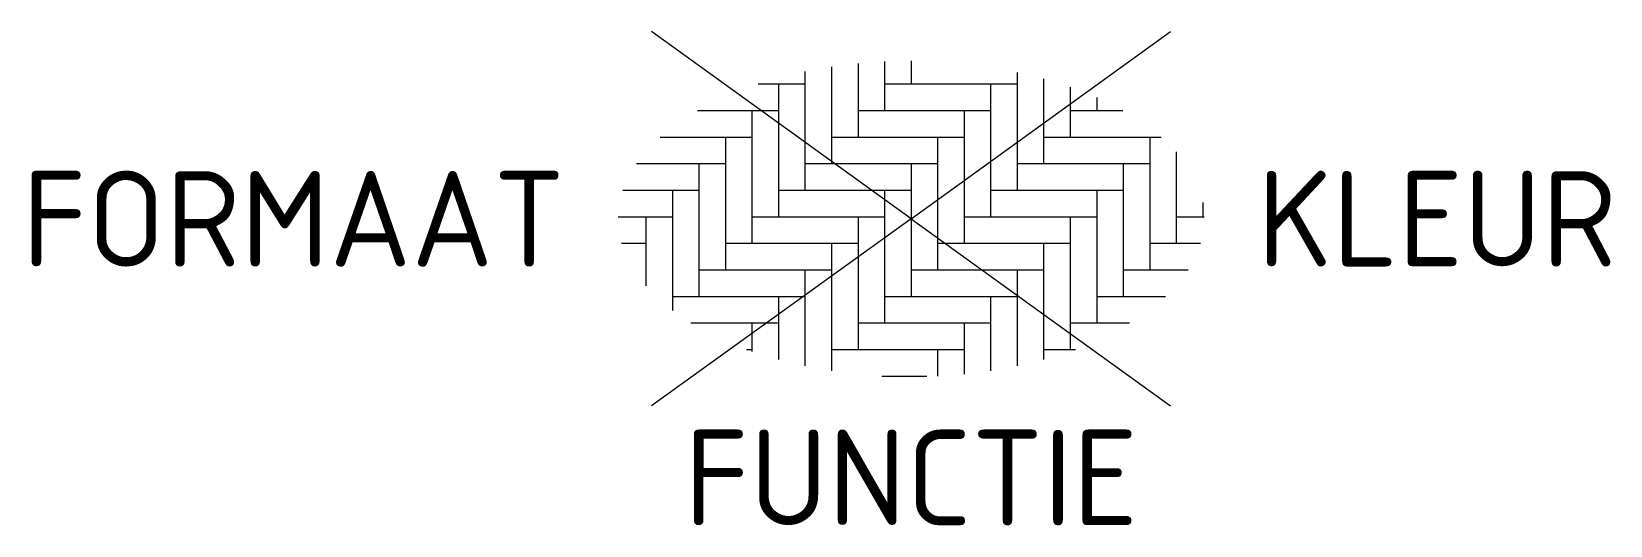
# Model space of a CAD drawing. Header units: metres. Extents: x -16.6 to 13.2, y -5.8 to 3.5.
import ezdxf
from ezdxf.enums import TextEntityAlignment as Align

# ---------------------------------------------------------------- set-up
doc = ezdxf.new("R2010")
doc.units = ezdxf.units.M
doc.styles.add('NLCS-ISO', font='NLCS-ISO.ttf')

msp = doc.modelspace()

# ---------------------------------------------------------------- linework, layer by layer
for p, q in [((0, 0), (-4.895, 3.524)), ((0, 0), (4.895, 3.524)), ((-2, 2.773), (-2, 0.538)), ((-1.5, 2.863), (-1.5, 1.038)), ((-1, 2.926), (-1, 1.538)), ((-0.5, 2.963), (-0.5, 2.038)), ((0, 2.975), (0, 2.538)), ((2, 2.757), (2, 0.538)), ((-2.881, 2.538), (-2, 2.538)), ((-2.5, 2.538), (-2.5, 0.038)), ((-0.5, 2.538), (2, 2.538)), ((1.5, 2.538), (1.5, 0.038)), ((2.5, 2.636), (2.5, 1.038)), ((3, 2.48), (3, 1.538)), ((3.5, 2.284), (3.5, 2.038)), ((-4.024, 2.038), (-2.5, 2.038)), ((-3, 2.038), (-3, -0.462)), ((-1, 2.038), (1.5, 2.038)), ((1, 2.038), (1, -0.462)), ((3, 2.038), (3.995, 2.038)), ((-4.729, 1.538), (-3, 1.538)), ((-3.5, 1.538), (-3.5, -0.962)), ((-1.5, 1.538), (1, 1.538)), ((0.5, 1.538), (0.5, -0.962)), ((2.5, 1.538), (4.717, 1.538)), ((4.5, 1.538), (4.5, -0.962)), ((5, 1.259), (5, -0.462)), ((-5.177, 1.038), (-3.5, 1.038)), ((-4, 1.038), (-4, -1.462)), ((-2, 1.038), (0.5, 1.038)), ((0, 1.038), (0, -1.462)), ((2, 1.038), (4.5, 1.038)), ((4, 1.038), (4, -1.462)), ((-5.434, 0.538), (-4, 0.538)), ((-4.5, 0.538), (-4.5, -1.726)), ((-2.5, 0.538), (0, 0.538)), ((-0.5, 0.538), (-0.5, -1.962)), ((1.5, 0.538), (4, 0.538)), ((3.5, 0.538), (3.5, -1.962)), ((5.5, 0.307), (5.5, 0.038)), ((-5.525, 0.038), (-4.5, 0.038)), ((-5, 0.038), (-5, -1.266)), ((0, 0), (-4.895, -3.524)), ((-3, 0.038), (-0.5, 0.038)), ((-1, 0.038), (-1, -2.462)), ((0, 0), (4.895, -3.524)), ((1, 0.038), (3.5, 0.038)), ((3, 0.038), (3, -2.462)), ((5, 0.038), (5.529, 0.038)), ((-5.458, -0.462), (-5, -0.462)), ((-3.5, -0.462), (-1, -0.462)), ((-1.5, -0.462), (-1.5, -2.863)), ((0.5, -0.462), (3, -0.462)), ((2.5, -0.462), (2.5, -2.653)), ((4.5, -0.462), (5.46, -0.462)), ((-4, -0.962), (-1.5, -0.962)), ((-2, -0.962), (-2, -2.773)), ((0, -0.962), (2.5, -0.962)), ((2, -0.962), (2, -2.773)), ((4, -0.962), (5.224, -0.962)), ((-4.5, -1.462), (-2, -1.462)), ((-2.5, -1.462), (-2.5, -2.653)), ((-0.5, -1.462), (2, -1.462)), ((1.5, -1.462), (1.5, -2.863)), ((3.5, -1.462), (4.796, -1.462)), ((-4.154, -1.962), (-2.5, -1.962)), ((-3, -1.962), (-3, -2.498)), ((-1, -1.962), (1.5, -1.962)), ((1, -1.962), (1, -2.926)), ((3, -1.962), (4.118, -1.962)), ((-3.103, -2.462), (-3, -2.462)), ((-1.5, -2.462), (1, -2.462)), ((0.5, -2.462), (0.5, -2.963)), ((2.5, -2.462), (3.103, -2.462)), ((-0.554, -2.962), (0.297, -2.962)), ((0, -2.962), (0, -2.969))]:
    msp.add_line(p, q)

# ---------------------------------------------------------------- texts
at = {"style": 'NLCS-ISO'}
msp.add_attdef('FORMAAT', text='WF', height=1.8, dxfattribs=at).set_placement((-6.525, 0), align=Align.MIDDLE_RIGHT)
msp.add_attdef('KLEUR', text='G', height=1.8, dxfattribs=at).set_placement((6.525, 0), align=Align.MIDDLE_LEFT)
at = {"style": 'NLCS-ISO', "flags": 1}
msp.add_attdef('FUNCTIE', text='', height=1.8, dxfattribs=at).set_placement((0, -3.975), align=Align.TOP_CENTER)

doc.saveas('drawing.dxf')
